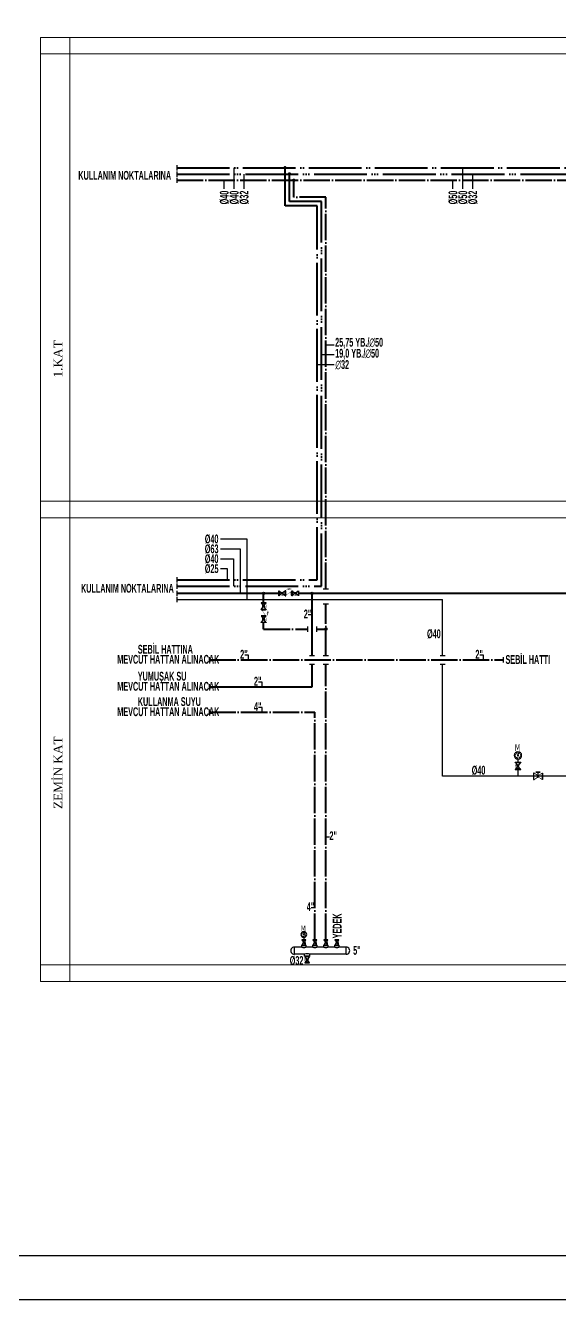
# Model space of a CAD drawing. Header units: centimetres. Extents: x 405464 to 563355, y 50011 to 66875.
# Drawn here: x 519285 to 520500, y 50011 to 52908 of the extents above; entities that cross this region are included whole.
import ezdxf
from ezdxf.enums import TextEntityAlignment as Align

# ---------------------------------------------------------------- set-up
doc = ezdxf.new("R2010")
doc.units = ezdxf.units.CM
for name, pattern in [('SICAKSU1', [75, 60, -6, 0, -3, 0, -6]), ('SIRKUL-1', [78, 60, -6, 0, -3, 0, -3, 0, -6]), ('SOGUKSU1', [72, 60, -6, 0, -6])]:
    doc.linetypes.add(name, pattern=pattern)
doc.layers.add('-M-MAHAL-ETK-', color=7, linetype='Continuous')
doc.layers.add('0-KRCN DI SU', color=41, linetype='D')
for name, color, linetype, lineweight in [('0-KRCN-IST-KOLLEKTÖR', 132, 'Continuous', 30), ('0-KRCN-IST-KÜRESEL VANA', 4, 'Continuous', 25), ('0-KRCN-IST-KÜRESEL-VANA', 4, 'Continuous', 25), ('0-KRCN-IST-MANOMETRE', 122, 'Continuous', 25), ('0-KRCN-SHT-03CIHAZ', 120, 'Continuous', 30), ('0-KRCN-SHT-PROSES-BORU', 1, '0-Y_LINE', 40), ('0-KRCN-SHT-SICAKSU', 50, 'SICAKSU1', 40), ('0-KRCN-SHT-SIRKULASYON', 145, 'SIRKUL-1', 40), ('0-KRCN-SHT-SOGUKSU', 141, 'SOGUKSU1', 40), ('0-KRCN-SHT-YAZI', 31, 'Continuous', 35), ('0-KRCN-SHT-YAZI-ÇAP-TEMSU', 81, 'Continuous', 30), ('0-KRCN-SHT-YUMUŞAKSU', 100, 'boruYLINE', 40), ('0-KRCN-Z-ANTET', 71, 'Continuous', 30), ('0-MEK-IST-04CIHAZ', 103, 'Continuous', 40), ('0-MEK-IST-KÜRESEL VANA', 4, 'Continuous', 25), ('0-MEK-IST-YAZI-ÇAP', 71, 'Continuous', 35), ('0-MEK-SHT-03CIHAZ', 120, 'Continuous', 30), ('0-MEK-SHT-SOGUKSU', 141, 'SOGUKSU1', 30), ('0-MEK-SHT-YAZI-ÇAP-TEMSU', 81, 'Continuous', 30), ('0-yerine', 8, 'Continuous', 9)]:
    doc.layers.add(name, color=color, linetype=linetype, lineweight=lineweight)
doc.styles.add('BORU', font='AGENCYR.TTF')
doc.styles.add('CAP', font='ARIALNB.TTF')
doc.styles.add('DERECE', font='tahoma.ttf', dxfattribs={"width": 0.8})
doc.styles.get("Standard").update_dxf_attribs({"font": 'arial.ttf'})
doc.styles.add('YAZI', font='times.ttf')
doc.linetypes.add('0-Y_LINE', pattern='A,100,-0.5,["Y",BORU,S=9,R=0,X=0,Y=-4.5],-5', length=105.5)
doc.linetypes.add('boruYLINE', pattern='A,50,-0.8,["Y",CAP,S=7,R=0,X=0,Y=-3],-7', length=57.8)
doc.linetypes.add('D', pattern='A,12,-1,["D",Standard,S=1,R=0,X=-0.1,Y=-0.5],-1.6', length=14.6)

# ---------------------------------------------------------------- blocks, each defined once
blk = doc.blocks.new('0-MEK-IST-KÜRESEL VANA-1')
at = {"layer": '0-KRCN-IST-KÜRESEL VANA'}
blk.add_hatch(color=256, dxfattribs=at).paths.add_polyline_path([(0, 1.4, 1), (0, -1.4, 1)])
for p, q in [((-3.1, 4.3), (-0.8, 1.1)), ((-3.1, 4.3), (3, 4.3)), ((0.8, 1.1), (3, 4.3)), ((-3.1, -4.2), (-0.9, -1.1)), ((-3.1, -4.2), (3, -4.2)), ((0.9, -1.1), (3, -4.2))]:
    blk.add_line(p, q, dxfattribs=at)
for points in [[(3.7, 4.6), (3.7, 5), (-3.8, 5), (-3.8, 4.6)], [(3.7, -4.5), (3.7, -5), (-3.8, -5), (-3.8, -4.5)]]:
    blk.add_lwpolyline(points, close=True, dxfattribs=at)
at = {"layer": '0-KRCN-IST-KÜRESEL VANA', "const_width": 0.5}
blk.add_lwpolyline([(0, 0), (3.7, 0)], dxfattribs=at)
blk.add_lwpolyline([(3.7, 0), (3.7, -2.4), (3.7, 2.3)], close=True, dxfattribs=at)
at = {"layer": '0-KRCN-IST-KÜRESEL VANA'}
blk.add_circle((0, 0), 1.42, dxfattribs=at)
blk = doc.blocks.new('0-MEK-IST-MANOMETRE')
at = {"layer": '0-KRCN-IST-MANOMETRE'}
for p, q in [((-3.9, 1.3), (-2.8, 0.9)), ((-2.4, 3.3), (-1.7, 2.4)), ((0, 0), (-1.3, 4)), ((0, 4.1), (0, 2.9)), ((2.4, 3.3), (1.7, 2.4)), ((3.9, 1.3), (2.8, 0.9)), ((-3.9, -1.3), (-2.8, -0.9)), ((-2.4, -3.3), (-1.7, -2.4)), ((0, -4.1), (0, -2.9)), ((0, -5), (0, -9.1)), ((2.4, -3.3), (1.7, -2.4)), ((3.9, -1.3), (2.8, -0.9))]:
    blk.add_line(p, q, dxfattribs=at)
for radius in [5, 0.719]:
    blk.add_circle((0, 0), radius, dxfattribs=at)
at = {"layer": '0-KRCN-IST-MANOMETRE', "style": 'DERECE', "width": 0.8}
blk.add_text('M', height=9.09, dxfattribs=at).set_placement((-3.4, 6.1))
blk = doc.blocks.new('0-MEK-SHT-KÜRESELVANA')
at = {"layer": '0-KRCN-IST-KÜRESEL VANA'}
blk.add_hatch(color=256, dxfattribs=at).paths.add_polyline_path([(1.4, 0, 1), (-1.4, 0, 1)])
for p, q in [((-1.1, 0.9), (-4.2, 3)), ((-4.2, -3.1), (-4.2, 3)), ((-4.2, 3), (-4.2, -3.1)), ((-2.4, 4.6), (2.3, 4.6)), ((0, 4.6), (-2.4, 4.6)), ((0, 0), (0, 4.6)), ((2.3, 4.6), (0, 4.6)), ((1.1, 0.8), (4.3, 3)), ((4.3, -3.1), (4.3, 3)), ((4.3, 3), (4.3, -3.1)), ((-4.2, -3.1), (-1.1, -0.9)), ((4.3, -3.1), (1.1, -0.8))]:
    blk.add_line(p, q, dxfattribs=at)
for points in [[(-4.5, 3.7), (-5, 3.7), (-5, -3.8), (-4.5, -3.8)], [(4.6, 3.7), (5, 3.7), (5, -3.8), (4.6, -3.8)]]:
    blk.add_lwpolyline(points, close=True, dxfattribs=at)
blk.add_circle((0, 0), 1.42, dxfattribs=at)
blk.add_wipeout([(4.3, 3), (4.3, -3.1), (1.1, -0.9), (1.2, -0.8), (1.2, -0.7), (1.2, -0.7), (1.3, -0.6), (1.3, -0.5), (1.4, -0.4), (1.4, -0.3), (1.4, -0.2), (1.4, -0.1), (1.4, 0), (1.4, 0.1), (1.4, 0.2), (1.4, 0.2), (1.4, 0.3), (1.4, 0.4), (1.3, 0.5), (1.3, 0.6), (1.2, 0.7), (1.2, 0.7), (1.2, 0.8), (1.1, 0.8), (1.1, 0.9)]).dxf.layer = '0-KRCN-IST-KÜRESEL VANA'
blk.add_wipeout([(-4.2, 3), (-4.2, -3.1), (-1.1, -0.9), (-1.2, -0.8), (-1.2, -0.7), (-1.2, -0.7), (-1.3, -0.6), (-1.3, -0.5), (-1.4, -0.4), (-1.4, -0.3), (-1.4, -0.2), (-1.4, -0.1), (-1.4, 0), (-1.4, 0.1), (-1.4, 0.2), (-1.4, 0.2), (-1.4, 0.3), (-1.4, 0.4), (-1.3, 0.5), (-1.3, 0.6), (-1.2, 0.7), (-1.2, 0.7), (-1.2, 0.8), (-1.1, 0.8), (-1.1, 0.9)]).dxf.layer = '0-KRCN-IST-KÜRESEL VANA'
blk = doc.blocks.new('0-MEK-IST-ÇEKVALF')
at = {"layer": '0-KRCN-IST-KÜRESEL-VANA'}
for p, q in [((-3, 9.3), (3, 9.3)), ((-3, 0.7), (3, 0.7))]:
    blk.add_line(p, q, dxfattribs=at)
for points in [[(3.7, 9.6), (3.7, 10), (-3.7, 10), (-3.7, 9.6)], [(3.7, 0.4), (3.7, 0), (-3.7, 0), (-3.7, 0.4)]]:
    blk.add_lwpolyline(points, close=True, dxfattribs=at)
at = {"layer": '0-KRCN-IST-KÜRESEL-VANA', "const_width": 0.5}
blk.add_lwpolyline([(-3, 9.3), (3, 0.7)], dxfattribs=at)
blk.add_lwpolyline([(6.3, 7.7), (5.1, 4.4), (6.1, 5.1), (6.1, 1.3), (6.6, 1.3), (6.6, 5.1), (7.5, 4.4)], close=True, dxfattribs=at)
blk = doc.blocks.new('DONUT')
at = {"layer": '0-KRCN-SHT-03CIHAZ'}
blk.add_hatch(color=256, dxfattribs=at).paths.add_polyline_path([(2.5, 0, 1), (-2.5, 0, 1)])
blk.add_circle((0, 0), 2.5, dxfattribs=at)

msp = doc.modelspace()

# ---------------------------------------------------------------- linework, layer by layer
at = {"layer": '0-KRCN DI SU', "linetype": 'D', "ltscale": 5}
for p, q in [((519629.3, 51603), (520234, 51603)), ((520234, 51476), (520234, 51603)), ((520234, 51201.1), (520234, 51456)), ((520405.3, 51216.5), (520405.3, 51201.1))]:
    msp.add_line(p, q, dxfattribs=at)
at = {"layer": '0-KRCN-IST-KOLLEKTÖR', "color": 103}
for p, q in [((519896.8, 50796.5), (519896.8, 50812.9)), ((519913.8, 50812.9), (519896.8, 50812.9)), ((519920.2, 50796.5), (519896.8, 50796.5)), ((519938.8, 50812.9), (519923.2, 50812.9)), ((520014.5, 50796.5), (519931.5, 50796.5)), ((519963.8, 50812.9), (519948.2, 50812.9)), ((519988.9, 50812.9), (519973.2, 50812.9)), ((520014.5, 50812.9), (519998.2, 50812.9)), ((520014.5, 50796.5), (520014.5, 50812.9))]:
    msp.add_line(p, q, dxfattribs=at)
for points in [[(519913.8, 50812.9), (519913.8, 50816.6), (519923.2, 50816.6), (519923.2, 50812.9)], [(519931.5, 50796.5), (519931.5, 50792), (519920.2, 50792), (519920.2, 50796.5)], [(519938.8, 50812.9), (519938.8, 50816.6), (519948.2, 50816.6), (519948.2, 50812.9)], [(519963.8, 50812.9), (519963.8, 50816.6), (519973.2, 50816.6), (519973.2, 50812.9)], [(519988.9, 50812.9), (519988.9, 50816.6), (519998.2, 50816.6), (519998.2, 50812.9)]]:
    msp.add_lwpolyline(points, dxfattribs=at)
for centre, radius, start, end in [((519896.6, 50804.7), 8.17, 88.8918, 271.1082), ((519918.5, 50823.8), 11.9, 246.8106, 293.1894), ((519925.8, 50783.4), 14.3, 66.8106, 113.1894), ((519943.5, 50823.8), 11.9, 246.8106, 293.1894), ((519968.5, 50823.8), 11.9, 246.8106, 293.1894), ((519993.6, 50823.8), 11.9, 246.8106, 293.1894), ((520014.6, 50804.7), 8.17, 268.8918, 91.1082)]:
    msp.add_arc(centre, radius, start, end, dxfattribs=at)
at = {"layer": '0-KRCN-SHT-03CIHAZ'}
for p, q in [((519629.3, 52590.8), (519629.3, 52578.8)), ((519629.3, 52576.6), (519629.3, 52564.6)), ((519629.3, 52562.4), (519629.3, 52550.4)), ((519629.3, 51653.8), (519629.3, 51641.8)), ((519629.3, 51639.5), (519629.3, 51627.5)), ((519629.3, 51623.2), (519629.3, 51611.2)), ((519629.3, 51609), (519629.3, 51597)), ((519962.5, 51627.2), (519974.5, 51627.2)), ((519962.5, 51593), (519974.5, 51593)), ((519926.9, 51541.9), (519926.9, 51529.9)), ((519946.9, 51541.9), (519946.9, 51529.9)), ((519703.3, 51472), (519703.3, 51460)), ((519930.9, 51476), (519942.9, 51476)), ((519930.9, 51456), (519942.9, 51456)), ((519962.5, 51476), (519974.5, 51476)), ((519962.5, 51456), (519974.5, 51456)), ((520228, 51476), (520240, 51476)), ((520228, 51456), (520240, 51456)), ((520371.7, 51472), (520371.7, 51460)), ((519703.3, 51410.7), (519703.3, 51398.7)), ((519703.3, 51353), (519703.3, 51341))]:
    msp.add_line(p, q, dxfattribs=at)
at = {"layer": '0-KRCN-SHT-PROSES-BORU'}
for p, q in [((519629.3, 51617.2), (519861.5, 51617.2)), ((519906.5, 51617.2), (523624.2, 51617.2)), ((519936.9, 51476), (519936.9, 51617.2)), ((519936.9, 51404.7), (519936.9, 51456)), ((519703.3, 51404.7), (519936.9, 51404.7))]:
    msp.add_line(p, q, dxfattribs=at)
at = {"layer": '0-KRCN-SHT-SICAKSU', "ltscale": 2}
for p, q in [((519629.3, 52584.8), (521081.3, 52584.8)), ((519875.5, 52498.1), (519875.5, 52584.8)), ((519948.5, 52498.1), (519875.5, 52498.1)), ((519948.5, 51647.8), (519948.5, 52498.1)), ((519629.3, 51647.8), (519948.5, 51647.8))]:
    msp.add_line(p, q, dxfattribs=at)
at = {"layer": '0-KRCN-SHT-SIRKULASYON', "ltscale": 2}
for p, q in [((519629.3, 52570.6), (521063.3, 52570.6)), ((519885.5, 52508.1), (519885.5, 52570.6)), ((519958.5, 52508.1), (519885.5, 52508.1)), ((519958.5, 51633.5), (519958.5, 52508.1)), ((519629.3, 51633.5), (519958.5, 51633.5))]:
    msp.add_line(p, q, dxfattribs=at)
at = {"layer": '0-KRCN-SHT-SOGUKSU'}
for p, q in [((519629.3, 52556.4), (520589.5, 52556.4)), ((519895.5, 52518.1), (519895.5, 52556.4)), ((519968.5, 52518.1), (519895.5, 52518.1)), ((519968.5, 51627.2), (519968.5, 52518.1)), ((519826.9, 51595.3), (519826.9, 51617.2)), ((519968.5, 51476), (519968.5, 51593)), ((519826.9, 51535.9), (519826.9, 51550.7)), ((519826.9, 51535.9), (519926.9, 51535.9)), ((519946.9, 51535.9), (519968.5, 51535.9)), ((519703.3, 51466), (520371.7, 51466)), ((519968.5, 50829.1), (519968.5, 51456)), ((519703.3, 51347), (519943.5, 51347)), ((519943.5, 50829.1), (519943.5, 51347))]:
    msp.add_line(p, q, dxfattribs=at)
at = {"layer": '0-KRCN-SHT-SOGUKSU', "const_width": 4}
for points in [[(519877.5, 52584.8, 1), (519873.5, 52584.8, 1)], [(519887.5, 52570.6, 1), (519883.5, 52570.6, 1)], [(519897.5, 52556.4, 1), (519893.5, 52556.4, 1)]]:
    msp.add_lwpolyline(points, format="xyb", close=True, dxfattribs=at)
at = {"layer": '0-KRCN-SHT-YAZI-ÇAP-TEMSU', "linetype": 'Continuous'}
for p, q in [((519737.4, 52537.3), (519737.4, 52556.4)), ((519759.9, 52537.3), (519759.9, 52584.8)), ((519782.4, 52537.3), (519782.4, 52570.6)), ((520257.5, 52537.3), (520257.5, 52556.4)), ((520280, 52537.3), (520280, 52584.8)), ((520302.5, 52537.3), (520302.5, 52570.6)), ((519968.5, 52182.2), (519987.4, 52182.2)), ((519958.5, 52160.4), (519987.4, 52160.4)), ((519948.5, 52137.3), (519987.4, 52137.3)), ((519728.7, 51740.8), (519788.7, 51740.8)), ((519728.7, 51718.3), (519773.7, 51718.3)), ((519728.7, 51695.8), (519758.7, 51695.8)), ((519728.7, 51673.3), (519743.7, 51673.3))]:
    msp.add_line(p, q, dxfattribs=at)
at = {"layer": '0-KRCN-SHT-YAZI-ÇAP-TEMSU'}
for p, q in [((519773.7, 51718.3), (519773.7, 51617.2)), ((519788.7, 51740.8), (519788.7, 51603)), ((519758.7, 51695.8), (519758.7, 51633.5)), ((519743.7, 51673.3), (519743.7, 51647.8))]:
    msp.add_line(p, q, dxfattribs=at)
at = {"layer": '0-MEK-SHT-YAZI-ÇAP-TEMSU', "linetype": 'Continuous'}
for p, q in [((519936.9, 51567.9), (519928.5, 51567.9)), ((519792.2, 51476.3), (519783.8, 51476.3)), ((519792.2, 51466), (519792.2, 51476.3)), ((520327.2, 51476.3), (520318.8, 51476.3)), ((520327.2, 51466), (520327.2, 51476.3)), ((519823.4, 51415), (519815, 51415)), ((519823.4, 51404.7), (519823.4, 51415)), ((519823.4, 51357.3), (519815, 51357.3)), ((519823.4, 51347), (519823.4, 51357.3)), ((519968.5, 51063.6), (519976.9, 51063.6)), ((519943.5, 50902.3), (519935.1, 50902.3))]:
    msp.add_line(p, q, dxfattribs=at)
at = {"layer": '0-yerine', "color": 8}
for p, q in [((519319.8, 52881.3), (524294.8, 52881.3)), ((519319.8, 50734.5), (519319.8, 52881.3)), ((519386.5, 50734.5), (519386.5, 52881.3)), ((519319.8, 52843.8), (524294.8, 52843.8)), ((519319.8, 51826.7), (524294.8, 51826.7)), ((519319.8, 51826.7), (524294.8, 51826.7)), ((519319.8, 51789.2), (524294.8, 51789.2)), ((519319.8, 51789.2), (524294.8, 51789.2)), ((519319.8, 50772), (524294.8, 50772)), ((519319.8, 50734.5), (524294.8, 50734.5))]:
    msp.add_line(p, q, dxfattribs=at)

# ---------------------------------------------------------------- block references
at = {"layer": '-M-MAHAL-ETK-'}
for p in [(519826.9, 51617.2), (519936.9, 51617.2), (519968.5, 51535.9)]:
    msp.add_blockref('DONUT', p, dxfattribs=at)
at = {"layer": '0-KRCN-SHT-YUMUŞAKSU', "xscale": -1.68, "yscale": 1.68, "zscale": 1.68}
msp.add_blockref('0-MEK-IST-MANOMETRE', (520405.3, 51248.6), dxfattribs=at)
at = {"layer": '0-MEK-IST-04CIHAZ', "xscale": -1.333333333333333, "yscale": 1.333333333333333, "zscale": 1.333333333333333}
msp.add_blockref('0-MEK-IST-MANOMETRE', (519918.5, 50841.3), dxfattribs=at)
at = {"layer": '0-MEK-IST-KÜRESEL VANA', "xscale": -1.68, "yscale": 1.68, "zscale": 1.68}
msp.add_blockref('0-MEK-IST-KÜRESEL VANA-1', (520405.2, 51224.8), dxfattribs=at)
at = {"layer": '0-MEK-IST-YAZI-ÇAP', "xscale": 1.5, "yscale": 1.5, "zscale": 1.5}
for p, rotation in [((519869, 51617.2), 270), ((519899, 51617.2), 270), ((519925.8, 50784.6), 180)]:
    msp.add_blockref('0-MEK-IST-KÜRESEL VANA-1', p, dxfattribs=dict(at, rotation=rotation))
at = {"layer": '0-MEK-IST-YAZI-ÇAP'}
for p, xscale, yscale, zscale in [((519826.9, 51587.8), 1.5, 1.5, 1.5), ((519826.9, 51558.1), 1.5, 1.5, 1.5), ((519918.5, 50822.8), 1.250666666666667, 1.250666666666667, 1.250666666666667), ((519943.5, 50822.8), 1.250666666666667, 1.250666666666667, 1.250666666666667), ((519968.5, 50822.8), 1.250666666666667, 1.250666666666667, 1.250666666666667), ((519993.6, 50822.8), 1.250666666666667, 1.250666666666667, 1.250666666666667)]:
    msp.add_blockref('0-MEK-IST-KÜRESEL VANA-1', p, dxfattribs=dict(at, xscale=xscale, yscale=yscale, zscale=zscale))
at = {"layer": '0-MEK-SHT-03CIHAZ', "xscale": 1.5, "yscale": 1.5, "zscale": 1.5, "rotation": 90}
msp.add_blockref('0-MEK-IST-ÇEKVALF', (519891.5, 51617.2), dxfattribs=at)
at = {"layer": '0-MEK-SHT-03CIHAZ', "xscale": 1.5, "yscale": 1.5, "zscale": 1.5}
msp.add_blockref('0-MEK-IST-ÇEKVALF', (519826.9, 51565.7), dxfattribs=at)
at = {"layer": '0-MEK-SHT-SOGUKSU', "xscale": 2, "yscale": 2, "zscale": 2}
msp.add_blockref('0-MEK-SHT-KÜRESELVANA', (520450.9, 51201.1), dxfattribs=at)

# ---------------------------------------------------------------- texts
at = {"layer": '0-KRCN-SHT-YAZI', "style": 'YAZI'}
for s, p in [('1.KAT ', (519369.2, 52107.9)), ('ZEMİN KAT', (519369.2, 51126.6))]:
    msp.add_text(s, height=20, rotation=90, dxfattribs=at).set_placement(p)
at = {"layer": '0-KRCN-SHT-YAZI-ÇAP-TEMSU', "color": 1, "linetype": 'Continuous', "style": 'CAP', "width": 0.6}
for p in [(519616.5, 52567.7), (519622.6, 51628.7)]:
    msp.add_text('KULLANIM NOKTALARINA', height=20, dxfattribs=at).set_placement(p, align=Align.MIDDLE_RIGHT)
at = {"layer": '0-KRCN-SHT-YAZI-ÇAP-TEMSU', "linetype": 'Continuous', "style": 'CAP', "width": 0.6}
for s, p in [('Ø40', (519737.4, 52532.8)), ('Ø40', (519759.9, 52532.8)), ('Ø32', (519782.4, 52532.8)), ('Ø50', (520257.5, 52532.8)), ('Ø50', (520280, 52532.8)), ('Ø32', (520302.5, 52532.8)), ('YEDEK', (519994.1, 50889.2))]:
    msp.add_text(s, height=20, rotation=90, dxfattribs=at).set_placement(p, align=Align.MIDDLE_RIGHT)
for s, p in [('25,75 YB./∅50', (519989.6, 52178)), ('19,0 YB./∅50', (519989.6, 52153.1)), ('∅32', (519990, 52127.4)), ('5"', (520030.5, 50795.3))]:
    msp.add_text(s, height=20, dxfattribs=at).set_placement(p)
for s, p in [('Ø40', (519724.2, 51740.8)), ('Ø63', (519724.2, 51718.3)), ('Ø40', (519724.2, 51695.8)), ('Ø25', (519724.2, 51673.3)), ('Ø40', (520229.6, 51525.2)), ('Ø40', (520331.2, 51214.9))]:
    msp.add_text(s, height=20, dxfattribs=at).set_placement(p, align=Align.MIDDLE_RIGHT)
at = {"layer": '0-KRCN-SHT-YAZI-ÇAP-TEMSU', "color": 1, "linetype": 'Continuous', "style": 'CAP', "width": 0.6}
for s, p in [('SEBİL HATTINA', (519540.8, 51480)), ('MEVCUT HATTAN ALINACAK ', (519494.1, 51457.1)), ('SEBİL HATTI', (520376.9, 51456.7)), ('YUMUŞAK SU', (519540.8, 51418.7)), ('MEVCUT HATTAN ALINACAK ', (519494.1, 51395.7)), ('KULLANMA SUYU', (519540.8, 51361)), ('MEVCUT HATTAN ALINACAK ', (519494.1, 51338))]:
    msp.add_text(s, height=20, dxfattribs=at).set_placement(p)
at = {"layer": '0-KRCN-SHT-YAZI-ÇAP-TEMSU', "linetype": 'Continuous', "style": 'CAP', "width": 0.6}
msp.add_text('Ø32', height=20, dxfattribs=at).set_placement((519901.8, 50782.2), align=Align.MIDDLE)
at = {"layer": '0-MEK-SHT-YAZI-ÇAP-TEMSU', "linetype": 'Continuous', "style": 'CAP', "width": 0.7}
for s, p in [('2"', (519918.2, 51570.2)), ('2"', (519773.5, 51478.6)), ('2"', (520308.5, 51478.6)), ('2"', (519804.8, 51417.3)), ('4"', (519804.8, 51359.6)), ('2"', (519976.5, 51065.9)), ('4"', (519924.9, 50904.6))]:
    msp.add_text(s, height=20, dxfattribs=at).set_placement(p, align=Align.MIDDLE_LEFT)

# ---------------------------------------------------------------- next in the draw order: linework, layer by layer
at = {"layer": '0-KRCN DI SU', "linetype": 'D', "ltscale": 5}
msp.add_line((520530.5, 51201.1), (520234, 51201.1), dxfattribs=at)
at = {"layer": '0-KRCN-Z-ANTET'}
for points in [[(405464.1, 50011.3), (563355.4, 50011.3), (563355.4, 59011.3), (405464.1, 59011.3)], [(503064.1, 50111.3), (544661.8, 50111.3), (544661.8, 58911.3), (503064.1, 58911.3)]]:
    msp.add_lwpolyline(points, close=True, dxfattribs=at)

doc.saveas('drawing.dxf')
